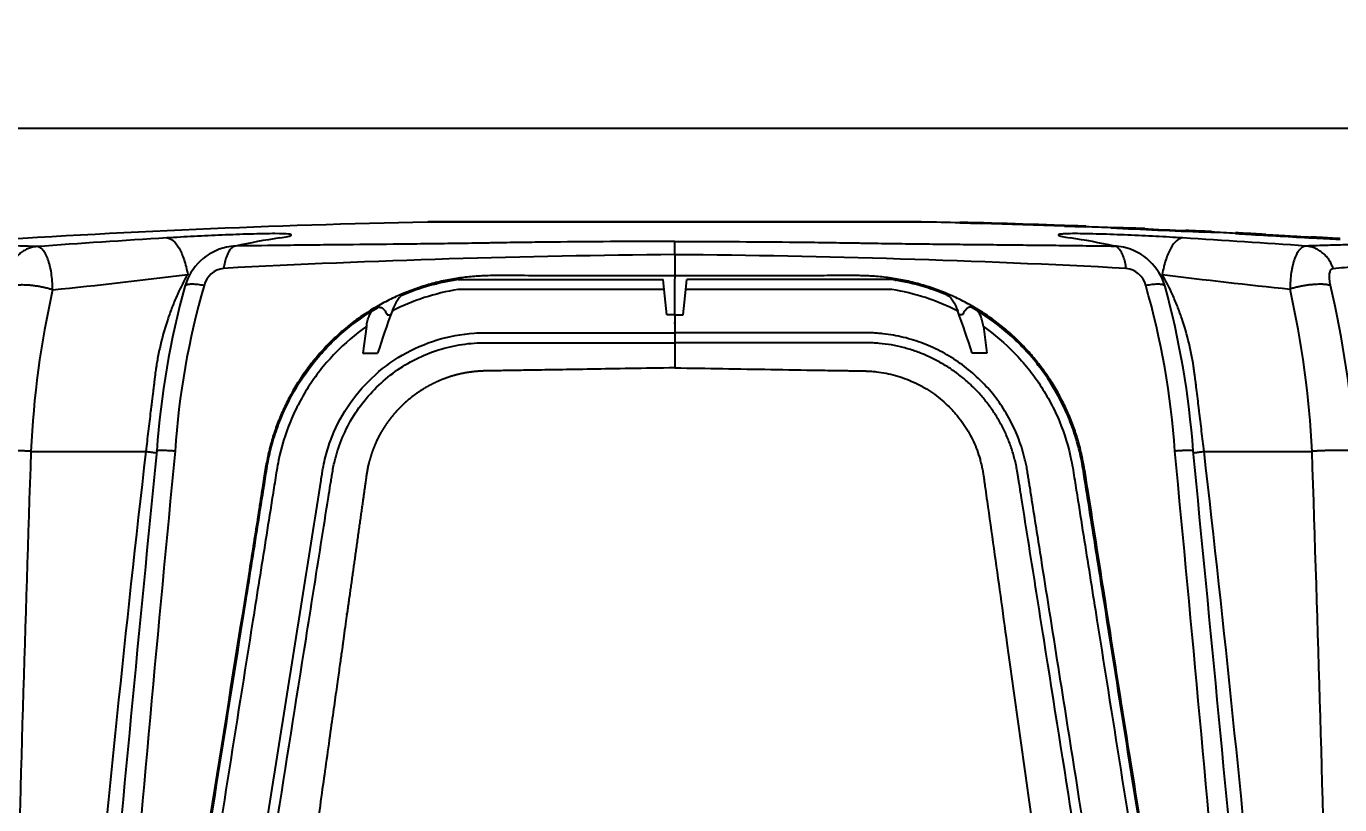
# Model space of a CAD drawing. Header units: millimetres. Extents: x -455371 to 117772, y -78417 to 116564.
# Drawn here: x -53320.3 to -52838, y 66187.9 to 66473.9 of the extents above; entities that cross this region are included whole.
import ezdxf

# ---------------------------------------------------------------- set-up
doc = ezdxf.new("R2010")
doc.units = ezdxf.units.MM
doc.linetypes.add('CENTER2', pattern=[28.575, 19.05, -3.175, 3.175, -3.175])
doc.layers.get('0').update_dxf_attribs({"color": 255})
doc.layers.add('BETON-STOP', color=141, linetype='Continuous')
doc.layers.add('Contorno-Cupolex', color=3, linetype='Continuous')
doc.layers.add('quote', color=5, linetype='Continuous', lineweight=15)
doc.styles.get("Standard").update_dxf_attribs({"font": 'arial.ttf'})
doc.dimstyles.new('scala 1 a 10', dxfattribs={"dimtxt": 15, "dimasz": 25, "dimexe": 0.183, "dimexo": 0.1, "dimgap": 20, "dimtad": 2, "dimdec": 0, "dimlfac": 0.1, "dimzin": 0, "dimdsep": 46, "dimtxsty": 'Standard', "dimblk": 'OBLIQUE', "dimcen": -25, "dimadec": 0, "dimazin": 0, "dimtfac": 1, "dimtdec": 0, "dimtofl": 0, "dimtmove": 0, "dimatfit": 3, "dimfxl": 20, "dimfxlon": 1, "dimtolj": 1, "dimtzin": 0, "dimarcsym": 0})

# ---------------------------------------------------------------- blocks, each defined once
blk = doc.blocks.new('beton stop H50')
at = {"layer": 'BETON-STOP'}
for p, q in [((20134.473, 10076.093), (20134.473, 10076.094)), ((20134.473, 10076.094), (20141.977, 10076.094)), ((20142.015, 10075.728), (20141.977, 10076.094)), ((20142.812, 10075.728), (20142.85, 10076.094)), ((20150.353, 10076.094), (20142.85, 10076.094)), ((20150.353, 10076.093), (20150.353, 10076.094)), ((20133.558, 10075.907), (20133.689, 10075.94)), ((20142.113, 10074.794), (20142.015, 10075.728)), ((20142.713, 10074.794), (20142.812, 10075.728)), ((20151.268, 10075.907), (20151.138, 10075.94)), ((20131.362, 10074.971), (20131.508, 10075.058)), ((20153.465, 10074.971), (20153.319, 10075.058)), ((20131.853, 10074.834), (20131.873, 10074.794)), ((20131.873, 10074.794), (20131.997, 10074.794)), ((20142.413, 10074.794), (20142.113, 10074.794)), ((20142.413, 10074.794), (20142.413, 10074.143)), ((20142.413, 10074.794), (20142.713, 10074.794)), ((20152.954, 10074.794), (20152.83, 10074.794)), ((20152.974, 10074.834), (20152.954, 10074.794)), ((20131.109, 10074.37), (20130.982, 10073.394)), ((20142.413, 10074.143), (20142.413, 10073.777)), ((20153.718, 10074.37), (20153.845, 10073.394)), ((20142.413, 10073.777), (20142.413, 10072.856)), ((20130.982, 10073.394), (20131.518, 10073.394)), ((20153.845, 10073.394), (20153.309, 10073.394))]:
    blk.add_line(p, q, dxfattribs=at)
for centre, radius, start, end in [((20135.663, 10067.938), 8.241, 98.298, 113.0419), ((20149.164, 10067.938), 8.241, 66.9581, 81.702), ((20135.664, 10067.922), 7.893, 98.7362, 117.2644), ((20138.857, 9139.345), 936.388, 89.806774, 90.268745), ((20145.97, 9139.345), 936.388, 89.731255, 90.193226), ((20149.163, 10067.922), 7.893, 62.7356, 81.2638), ((20173.029, 10060.001), 43.618, 159.9744, 162.1193), ((20111.798, 10060.001), 43.618, 17.8807, 20.0256)]:
    blk.add_arc(centre, radius, start, end, dxfattribs=at)
for points in [[(20134.34, 10076.073), (20134.326, 10076.071), (20134.312, 10076.067), (20134.299, 10076.061)], [(20150.487, 10076.073), (20150.501, 10076.071), (20150.515, 10076.067), (20150.528, 10076.061)]]:
    blk.add_open_spline(points, degree=3, dxfattribs=at)
for points, degree, knots in [([(20132.437, 10075.522), (20132.401, 10075.507), (20132.366, 10075.481), (20132.314, 10075.429), (20132.297, 10075.41), (20132.263, 10075.366), (20132.246, 10075.342), (20132.196, 10075.266), (20132.164, 10075.208), (20132.119, 10075.113), (20132.104, 10075.079), (20132.075, 10075.01), (20132.062, 10074.975), (20132.048, 10074.938)], 3, [0, 0, 0, 0, 0.25, 0.25, 0.375, 0.375, 0.5, 0.5, 0.75, 0.75, 0.875, 0.875, 1, 1, 1, 1]), ([(20152.39, 10075.522), (20152.425, 10075.507), (20152.461, 10075.481), (20152.513, 10075.429), (20152.53, 10075.41), (20152.564, 10075.366), (20152.581, 10075.342), (20152.631, 10075.266), (20152.662, 10075.208), (20152.708, 10075.113), (20152.723, 10075.079), (20152.751, 10075.01), (20152.765, 10074.975), (20152.779, 10074.938)], 3, [0, 0, 0, 0, 0.25, 0.25, 0.375, 0.375, 0.5, 0.5, 0.75, 0.75, 0.875, 0.875, 1, 1, 1, 1]), ([(20131.508, 10075.058), (20131.535, 10075.074), (20131.563, 10075.081), (20131.607, 10075.08), (20131.621, 10075.077), (20131.651, 10075.068), (20131.666, 10075.061), (20131.696, 10075.042), (20131.711, 10075.031), (20131.74, 10075.003), (20131.755, 10074.987), (20131.799, 10074.932), (20131.826, 10074.887), (20131.853, 10074.834)], 3, [0, 0, 0, 0, 0.25, 0.25, 0.375, 0.375, 0.5, 0.5, 0.625, 0.625, 0.75, 0.75, 1, 1, 1, 1]), ([(20153.319, 10075.058), (20153.292, 10075.074), (20153.264, 10075.081), (20153.22, 10075.08), (20153.205, 10075.077), (20153.176, 10075.068), (20153.161, 10075.061), (20153.131, 10075.042), (20153.116, 10075.031), (20153.086, 10075.003), (20153.072, 10074.987), (20153.028, 10074.932), (20153, 10074.887), (20152.974, 10074.834)], 3, [0, 0, 0, 0, 0.25, 0.25, 0.375, 0.375, 0.5, 0.5, 0.625, 0.625, 0.75, 0.75, 1, 1, 1, 1]), ([(20120.998, 10028.444), (20122.26, 10036.41), (20123.524, 10044.377), (20125.421, 10056.327), (20126.054, 10060.31), (20126.844, 10065.289), (20127.002, 10066.285), (20127.239, 10067.778), (20127.318, 10068.276), (20127.437, 10069.023), (20127.473, 10069.273), (20127.574, 10069.765), (20127.636, 10070.009), (20127.78, 10070.491), (20127.863, 10070.729), (20128.053, 10071.2), (20128.16, 10071.434), (20128.512, 10072.117), (20128.785, 10072.545), (20129.251, 10073.147), (20129.416, 10073.341), (20129.764, 10073.715), (20129.948, 10073.896), (20130.52, 10074.406), (20130.928, 10074.707), (20131.362, 10074.971)], 3, [0, 0, 0, 0, 0.5, 0.5, 0.75, 0.75, 0.8125, 0.8125, 0.84375, 0.84375, 0.859375, 0.859375, 0.875, 0.875, 0.890625, 0.890625, 0.90625, 0.90625, 0.9375, 0.9375, 0.953125, 0.953125, 0.96875, 0.96875, 1, 1, 1, 1]), ([(20131.109, 10074.37), (20131.119, 10074.444), (20131.132, 10074.513), (20131.164, 10074.64), (20131.182, 10074.699), (20131.225, 10074.804), (20131.249, 10074.849), (20131.302, 10074.923), (20131.331, 10074.952), (20131.362, 10074.971)], 3, [0, 0, 0, 0, 0.25, 0.25, 0.5, 0.5, 0.75, 0.75, 1, 1, 1, 1]), ([(20153.718, 10074.37), (20153.707, 10074.444), (20153.694, 10074.513), (20153.663, 10074.64), (20153.644, 10074.699), (20153.601, 10074.804), (20153.578, 10074.849), (20153.525, 10074.923), (20153.496, 10074.952), (20153.465, 10074.971)], 3, [0, 0, 0, 0, 0.25, 0.25, 0.5, 0.5, 0.75, 0.75, 1, 1, 1, 1]), ([(20163.829, 10028.444), (20162.567, 10036.41), (20161.303, 10044.377), (20159.406, 10056.327), (20158.773, 10060.31), (20157.983, 10065.289), (20157.825, 10066.285), (20157.588, 10067.778), (20157.509, 10068.276), (20157.39, 10069.023), (20157.354, 10069.273), (20157.252, 10069.765), (20157.191, 10070.009), (20157.047, 10070.491), (20156.964, 10070.729), (20156.774, 10071.2), (20156.667, 10071.434), (20156.315, 10072.117), (20156.041, 10072.545), (20155.576, 10073.147), (20155.411, 10073.341), (20155.063, 10073.715), (20154.878, 10073.896), (20154.307, 10074.406), (20153.899, 10074.707), (20153.465, 10074.971)], 3, [0, 0, 0, 0, 0.5, 0.5, 0.75, 0.75, 0.8125, 0.8125, 0.84375, 0.84375, 0.859375, 0.859375, 0.875, 0.875, 0.890625, 0.890625, 0.90625, 0.90625, 0.9375, 0.9375, 0.953125, 0.953125, 0.96875, 0.96875, 1, 1, 1, 1]), ([(20131.109, 10074.37), (20130.7, 10074.083), (20130.319, 10073.759), (20129.792, 10073.215), (20129.624, 10073.025), (20129.31, 10072.633), (20129.163, 10072.431), (20128.889, 10072.013), (20128.762, 10071.798), (20128.527, 10071.355), (20128.419, 10071.126), (20128.13, 10070.426), (20127.987, 10069.95), (20127.861, 10069.345), (20127.839, 10069.224), (20127.799, 10068.98), (20127.78, 10068.858), (20127.722, 10068.491), (20127.683, 10068.247), (20127.567, 10067.515), (20127.49, 10067.026), (20127.257, 10065.561), (20127.102, 10064.584), (20126.327, 10059.7), (20125.706, 10055.793), (20123.846, 10044.072), (20122.606, 10036.258), (20121.368, 10028.444)], 3, [0, 0, 0, 0, 0.03125, 0.03125, 0.046875, 0.046875, 0.0625, 0.0625, 0.078125, 0.078125, 0.09375, 0.09375, 0.125, 0.125, 0.132813, 0.132813, 0.140625, 0.140625, 0.15625, 0.15625, 0.1875, 0.1875, 0.25, 0.25, 0.5, 0.5, 1, 1, 1, 1]), ([(20123.063, 10028.444), (20124.572, 10037.972), (20126.131, 10047.816), (20128.08, 10060.12), (20128.47, 10062.581), (20128.957, 10065.657), (20129.054, 10066.272), (20129.249, 10067.503), (20129.347, 10068.12), (20129.457, 10068.811), (20129.469, 10068.886), (20129.49, 10069.024), (20129.501, 10069.089), (20129.534, 10069.275), (20129.558, 10069.389), (20129.64, 10069.732), (20129.709, 10069.958), (20129.949, 10070.616), (20130.156, 10071.029), (20130.666, 10071.802), (20130.967, 10072.162), (20131.644, 10072.804), (20132.02, 10073.085), (20132.826, 10073.555), (20133.256, 10073.744), (20134.135, 10074.015), (20134.584, 10074.097), (20135.181, 10074.137), (20135.302, 10074.141), (20135.499, 10074.143), (20135.567, 10074.143), (20135.715, 10074.142), (20135.794, 10074.143), (20136.185, 10074.143), (20136.496, 10074.143), (20137.43, 10074.142), (20138.053, 10074.143), (20139.922, 10074.143), (20141.168, 10074.143), (20142.413, 10074.143)], 3, [0, 0, 0, 0, 0.5, 0.5, 0.625, 0.625, 0.65625, 0.65625, 0.6875, 0.6875, 0.691406, 0.691406, 0.695312, 0.695312, 0.703125, 0.703125, 0.71875, 0.71875, 0.75, 0.75, 0.78125, 0.78125, 0.8125, 0.8125, 0.84375, 0.84375, 0.875, 0.875, 0.882812, 0.882812, 0.886719, 0.886719, 0.890625, 0.890625, 0.90625, 0.90625, 0.9375, 0.9375, 1, 1, 1, 1]), ([(20161.764, 10028.444), (20161.715, 10028.75), (20161.667, 10029.057), (20161.41, 10030.674), (20161.202, 10031.991), (20160.573, 10035.96), (20160.151, 10038.63), (20158.875, 10046.685), (20158.014, 10052.119), (20156.938, 10058.911), (20156.723, 10060.269), (20156.293, 10062.986), (20156.078, 10064.344), (20155.755, 10066.382), (20155.648, 10067.061), (20155.513, 10067.91), (20155.486, 10068.08), (20155.446, 10068.335), (20155.432, 10068.42), (20155.412, 10068.548), (20155.405, 10068.59), (20155.392, 10068.675), (20155.385, 10068.718), (20155.372, 10068.802), (20155.365, 10068.843), (20155.356, 10068.903), (20155.353, 10068.922), (20155.347, 10068.96), (20155.344, 10068.979), (20155.335, 10069.034), (20155.329, 10069.07), (20155.317, 10069.14), (20155.311, 10069.175), (20155.292, 10069.276), (20155.278, 10069.341), (20155.257, 10069.437), (20155.25, 10069.469), (20155.234, 10069.532), (20155.227, 10069.563), (20155.186, 10069.721), (20155.15, 10069.846), (20155.07, 10070.092), (20155.026, 10070.214), (20154.884, 10070.572), (20154.775, 10070.803), (20154.528, 10071.248), (20154.39, 10071.463), (20154.087, 10071.875), (20153.922, 10072.073), (20153.568, 10072.446), (20153.378, 10072.621), (20152.979, 10072.946), (20152.769, 10073.096), (20152.441, 10073.3), (20152.329, 10073.365), (20152.103, 10073.486), (20151.987, 10073.543), (20151.638, 10073.704), (20151.399, 10073.795), (20150.915, 10073.947), (20150.67, 10074.007), (20150.293, 10074.073), (20150.165, 10074.091), (20149.972, 10074.112), (20149.907, 10074.118), (20149.776, 10074.128), (20149.71, 10074.133), (20149.575, 10074.139), (20149.505, 10074.141), (20149.415, 10074.142), (20149.396, 10074.142), (20149.36, 10074.143), (20149.341, 10074.143), (20149.285, 10074.143), (20149.247, 10074.143), (20149.168, 10074.143), (20149.127, 10074.143), (20149.042, 10074.143), (20148.999, 10074.143), (20148.869, 10074.143), (20148.783, 10074.143), (20148.351, 10074.143), (20148.008, 10074.143), (20146.977, 10074.142), (20146.289, 10074.143), (20144.914, 10074.143), (20144.226, 10074.143), (20143.164, 10074.143), (20142.788, 10074.143), (20142.413, 10074.143)], 3, [0, 0, 0, 0, 0.016163, 0.016163, 0.085094, 0.085094, 0.222956, 0.222956, 0.498682, 0.498682, 0.567613, 0.567613, 0.636544, 0.636544, 0.67101, 0.67101, 0.679626, 0.679626, 0.683934, 0.683934, 0.686089, 0.686089, 0.688243, 0.688243, 0.690397, 0.690397, 0.691474, 0.691474, 0.692551, 0.692551, 0.694705, 0.694705, 0.696859, 0.696859, 0.701167, 0.701167, 0.703321, 0.703321, 0.705475, 0.705475, 0.714092, 0.714092, 0.722708, 0.722708, 0.739941, 0.739941, 0.757174, 0.757174, 0.774407, 0.774407, 0.79164, 0.79164, 0.808872, 0.808872, 0.817489, 0.817489, 0.826105, 0.826105, 0.843338, 0.843338, 0.860571, 0.860571, 0.869187, 0.869187, 0.873495, 0.873495, 0.877804, 0.877804, 0.882112, 0.882112, 0.883189, 0.883189, 0.884266, 0.884266, 0.88642, 0.88642, 0.888574, 0.888574, 0.890728, 0.890728, 0.895036, 0.895036, 0.912269, 0.912269, 0.946735, 0.946735, 0.981201, 0.981201, 1, 1, 1, 1]), ([(20153.718, 10074.37), (20154.127, 10074.083), (20154.508, 10073.759), (20155.035, 10073.215), (20155.203, 10073.025), (20155.516, 10072.633), (20155.663, 10072.431), (20155.938, 10072.013), (20156.065, 10071.798), (20156.3, 10071.355), (20156.408, 10071.126), (20156.696, 10070.426), (20156.84, 10069.95), (20156.966, 10069.345), (20156.988, 10069.224), (20157.027, 10068.98), (20157.046, 10068.858), (20157.105, 10068.491), (20157.143, 10068.247), (20157.26, 10067.515), (20157.337, 10067.026), (20157.57, 10065.561), (20157.725, 10064.584), (20158.5, 10059.7), (20159.12, 10055.793), (20160.981, 10044.072), (20162.221, 10036.258), (20163.459, 10028.444)], 3, [0, 0, 0, 0, 0.03125, 0.03125, 0.046875, 0.046875, 0.0625, 0.0625, 0.078125, 0.078125, 0.09375, 0.09375, 0.125, 0.125, 0.132813, 0.132813, 0.140625, 0.140625, 0.15625, 0.15625, 0.1875, 0.1875, 0.25, 0.25, 0.5, 0.5, 1, 1, 1, 1]), ([(20123.433, 10028.444), (20124.156, 10033.011), (20125.245, 10039.886), (20126.7, 10049.07), (20127.797, 10055.996), (20128.711, 10061.767), (20129.35, 10065.807), (20129.648, 10067.683), (20129.773, 10068.477), (20129.819, 10068.759), (20129.852, 10068.977), (20129.892, 10069.205), (20129.941, 10069.427), (20129.995, 10069.63), (20130.113, 10070.026), (20130.355, 10070.634), (20130.812, 10071.396), (20131.387, 10072.083), (20132.279, 10072.864), (20133.346, 10073.427), (20134.499, 10073.721), (20135.19, 10073.78), (20135.68, 10073.777), (20136.062, 10073.778), (20136.731, 10073.777), (20137.877, 10073.777), (20139.835, 10073.777), (20141.411, 10073.777), (20142.413, 10073.777)], 3, [0, 0, 0, 0, 0.247753, 0.372985, 0.498218, 0.623451, 0.686067, 0.717375, 0.725202, 0.729131, 0.732712, 0.736995, 0.741519, 0.744877, 0.748234, 0.763673, 0.77975, 0.795578, 0.811398, 0.843021, 0.858859, 0.874812, 0.879946, 0.885054, 0.895272, 0.915707, 0.946359, 1, 1, 1, 1]), ([(20161.394, 10028.444), (20159.943, 10037.602), (20158.493, 10046.761), (20156.675, 10058.235), (20156.308, 10060.55), (20155.759, 10064.022), (20155.575, 10065.179), (20155.301, 10066.916), (20155.209, 10067.494), (20155.094, 10068.218), (20155.071, 10068.362), (20155.037, 10068.579), (20155.025, 10068.652), (20155.011, 10068.743), (20155.008, 10068.761), (20155.002, 10068.797), (20155, 10068.814), (20154.994, 10068.848), (20154.992, 10068.865), (20154.987, 10068.897), (20154.984, 10068.913), (20154.979, 10068.945), (20154.977, 10068.96), (20154.971, 10068.992), (20154.969, 10069.008), (20154.963, 10069.042), (20154.96, 10069.06), (20154.954, 10069.095), (20154.951, 10069.113), (20154.941, 10069.166), (20154.934, 10069.202), (20154.919, 10069.274), (20154.911, 10069.311), (20154.894, 10069.384), (20154.886, 10069.419), (20154.868, 10069.491), (20154.859, 10069.526), (20154.831, 10069.633), (20154.81, 10069.703), (20154.746, 10069.913), (20154.697, 10070.052), (20154.589, 10070.327), (20154.529, 10070.464), (20154.399, 10070.73), (20154.328, 10070.86), (20154.178, 10071.115), (20154.098, 10071.238), (20153.928, 10071.48), (20153.838, 10071.597), (20153.696, 10071.768), (20153.648, 10071.825), (20153.549, 10071.936), (20153.498, 10071.991), (20153.342, 10072.152), (20153.234, 10072.254), (20153.012, 10072.451), (20152.897, 10072.545), (20152.661, 10072.723), (20152.539, 10072.807), (20152.289, 10072.967), (20152.16, 10073.042), (20151.962, 10073.148), (20151.895, 10073.182), (20151.76, 10073.247), (20151.692, 10073.278), (20151.488, 10073.367), (20151.35, 10073.421), (20151.07, 10073.519), (20150.928, 10073.562), (20150.641, 10073.636), (20150.495, 10073.668), (20150.2, 10073.719), (20150.05, 10073.738), (20149.827, 10073.759), (20149.752, 10073.764), (20149.603, 10073.772), (20149.528, 10073.775), (20149.435, 10073.776), (20149.417, 10073.777), (20149.38, 10073.777), (20149.361, 10073.777), (20149.306, 10073.777), (20149.269, 10073.777), (20149.214, 10073.777), (20149.196, 10073.777), (20149.159, 10073.777), (20149.141, 10073.777), (20149.086, 10073.777), (20149.049, 10073.777), (20148.939, 10073.777), (20148.866, 10073.777), (20148.719, 10073.777), (20148.646, 10073.777), (20148.279, 10073.777), (20147.986, 10073.777), (20147.106, 10073.777), (20146.519, 10073.777), (20144.76, 10073.777), (20143.587, 10073.777), (20142.413, 10073.777)], 3, [0, 0, 0, 0, 0.497274, 0.497274, 0.622956, 0.622956, 0.685796, 0.685796, 0.717217, 0.717217, 0.725072, 0.725072, 0.728999, 0.728999, 0.729981, 0.729981, 0.730963, 0.730963, 0.731945, 0.731945, 0.732927, 0.732927, 0.733909, 0.733909, 0.734891, 0.734891, 0.735873, 0.735873, 0.736854, 0.736854, 0.738818, 0.738818, 0.740782, 0.740782, 0.742746, 0.742746, 0.74471, 0.74471, 0.748637, 0.748637, 0.756492, 0.756492, 0.764347, 0.764347, 0.772202, 0.772202, 0.780057, 0.780057, 0.787913, 0.787913, 0.79184, 0.79184, 0.795768, 0.795768, 0.803623, 0.803623, 0.811478, 0.811478, 0.819333, 0.819333, 0.827188, 0.827188, 0.831116, 0.831116, 0.835043, 0.835043, 0.842898, 0.842898, 0.850753, 0.850753, 0.858608, 0.858608, 0.866463, 0.866463, 0.870391, 0.870391, 0.874319, 0.874319, 0.8753, 0.8753, 0.876282, 0.876282, 0.878246, 0.878246, 0.879228, 0.879228, 0.88021, 0.88021, 0.882174, 0.882174, 0.886101, 0.886101, 0.890029, 0.890029, 0.905739, 0.905739, 0.937159, 0.937159, 1, 1, 1, 1]), ([(20142.413, 10072.856), (20135.468, 10072.742), (20135.425, 10072.741), (20135.054, 10072.729), (20134.708, 10072.665), (20134.366, 10072.602), (20134.033, 10072.482), (20133.7, 10072.362), (20133.388, 10072.191), (20133.078, 10072.022), (20132.799, 10071.807), (20132.521, 10071.593), (20132.28, 10071.339), (20132.039, 10071.085), (20131.841, 10070.797), (20131.644, 10070.512), (20131.496, 10070.204), (20131.349, 10069.896), (20131.25, 10069.562), (20131.2, 10069.397), (20131.164, 10069.229), (20131.145, 10069.144), (20131.13, 10069.061), (20131.117, 10068.986), (20131.104, 10068.895), (20131.101, 10068.873), (20131.092, 10068.807), (20131.085, 10068.754), (20131.078, 10068.708), (20131.075, 10068.684), (20131.048, 10068.491), (20131.025, 10068.329), (20130.987, 10068.059), (20130.885, 10067.332), (20130.744, 10066.331), (20130.502, 10064.602), (20130.259, 10062.873), (20130.186, 10062.348), (20129.288, 10055.957), (20128.529, 10050.554), (20127.346, 10042.125), (20125.608, 10029.749), (20125.425, 10028.444)], 2, [0, 0, 0, 0.127885, 0.127885, 0.143871, 0.143871, 0.159857, 0.159857, 0.175842, 0.175842, 0.191828, 0.191828, 0.207814, 0.207814, 0.223799, 0.223799, 0.239785, 0.239785, 0.255771, 0.255771, 0.263764, 0.263764, 0.26776, 0.26776, 0.271757, 0.271757, 0.273755, 0.273755, 0.275753, 0.275753, 0.279749, 0.279749, 0.287742, 0.287742, 0.319714, 0.319714, 0.383656, 0.383656, 0.511542, 0.511542, 0.767313, 0.767313, 1, 1, 1]), ([(20142.413, 10072.856), (20143.587, 10072.836), (20144.76, 10072.817), (20146.519, 10072.788), (20147.106, 10072.779), (20147.986, 10072.764), (20148.279, 10072.76), (20148.646, 10072.754), (20148.719, 10072.753), (20148.865, 10072.75), (20148.938, 10072.749), (20149.048, 10072.747), (20149.085, 10072.746), (20149.141, 10072.745), (20149.159, 10072.745), (20149.197, 10072.745), (20149.215, 10072.744), (20149.27, 10072.744), (20149.306, 10072.743), (20149.356, 10072.742), (20149.372, 10072.742), (20149.403, 10072.741), (20149.419, 10072.74), (20149.496, 10072.737), (20149.556, 10072.734), (20149.677, 10072.725), (20149.737, 10072.719), (20149.918, 10072.699), (20150.037, 10072.681), (20150.269, 10072.636), (20150.383, 10072.609), (20150.609, 10072.546), (20150.72, 10072.509), (20150.941, 10072.428), (20151.05, 10072.382), (20151.212, 10072.308), (20151.266, 10072.282), (20151.372, 10072.227), (20151.425, 10072.199), (20151.581, 10072.112), (20151.682, 10072.05), (20151.877, 10071.92), (20151.972, 10071.851), (20152.156, 10071.706), (20152.245, 10071.63), (20152.418, 10071.471), (20152.501, 10071.389), (20152.621, 10071.259), (20152.66, 10071.215), (20152.737, 10071.126), (20152.774, 10071.08), (20152.883, 10070.943), (20152.952, 10070.849), (20153.081, 10070.657), (20153.142, 10070.559), (20153.254, 10070.359), (20153.307, 10070.256), (20153.403, 10070.047), (20153.447, 10069.94), (20153.527, 10069.724), (20153.563, 10069.614), (20153.61, 10069.448), (20153.625, 10069.392), (20153.645, 10069.308), (20153.652, 10069.28), (20153.664, 10069.224), (20153.67, 10069.196), (20153.682, 10069.139), (20153.687, 10069.111), (20153.698, 10069.055), (20153.702, 10069.027), (20153.709, 10068.986), (20153.711, 10068.972), (20153.715, 10068.944), (20153.717, 10068.93), (20153.722, 10068.902), (20153.724, 10068.887), (20153.728, 10068.859), (20153.73, 10068.844), (20153.734, 10068.815), (20153.736, 10068.799), (20153.74, 10068.767), (20153.742, 10068.75), (20153.747, 10068.716), (20153.75, 10068.698), (20153.755, 10068.662), (20153.757, 10068.644), (20153.77, 10068.552), (20153.781, 10068.48), (20153.811, 10068.262), (20153.831, 10068.118), (20153.933, 10067.394), (20154.015, 10066.814), (20154.258, 10065.076), (20154.421, 10063.917), (20154.909, 10060.439), (20155.235, 10058.121), (20156.841, 10046.683), (20158.121, 10037.563), (20159.402, 10028.444)], 3, [0, 0, 0, 0, 0.063018, 0.063018, 0.094527, 0.094527, 0.110281, 0.110281, 0.11422, 0.11422, 0.118158, 0.118158, 0.120128, 0.120128, 0.121112, 0.121112, 0.122097, 0.122097, 0.124066, 0.124066, 0.125051, 0.125051, 0.126036, 0.126036, 0.129974, 0.129974, 0.133913, 0.133913, 0.14179, 0.14179, 0.149667, 0.149667, 0.157545, 0.157545, 0.165422, 0.165422, 0.16936, 0.16936, 0.173299, 0.173299, 0.181176, 0.181176, 0.189054, 0.189054, 0.196931, 0.196931, 0.204808, 0.204808, 0.208747, 0.208747, 0.212685, 0.212685, 0.220562, 0.220562, 0.22844, 0.22844, 0.236317, 0.236317, 0.244194, 0.244194, 0.252071, 0.252071, 0.25601, 0.25601, 0.257979, 0.257979, 0.259949, 0.259949, 0.261918, 0.261918, 0.263887, 0.263887, 0.264872, 0.264872, 0.265857, 0.265857, 0.266841, 0.266841, 0.267826, 0.267826, 0.268811, 0.268811, 0.269795, 0.269795, 0.27078, 0.27078, 0.271764, 0.271764, 0.275703, 0.275703, 0.28358, 0.28358, 0.315089, 0.315089, 0.378107, 0.378107, 0.504143, 0.504143, 1, 1, 1, 1])]:
    blk.add_open_spline(points, degree=degree, knots=knots, dxfattribs=at)
blk = doc.blocks.new('Cupolex H50 prospetto frontale')
at = {"layer": 'Contorno-Cupolex', "linetype": 'Continuous'}
for p, q in [((19817.527, 10356.944), (19799.38, 10356.944)), ((19817.483, 10356.945), (19799.423, 10356.945)), ((19818.899, 10356.901), (19818.899, 10356.921)), ((19819.678, 10356.901), (19818.899, 10356.921)), ((19819.678, 10356.881), (19818.899, 10356.901)), ((19822.732, 10356.816), (19819.678, 10356.911)), ((19819.678, 10356.909), (19819.678, 10356.901)), ((19819.678, 10356.881), (19819.678, 10356.901)), ((19822.731, 10356.796), (19819.678, 10356.891)), ((19822.731, 10356.796), (19822.732, 10356.816)), ((19822.731, 10356.786), (19822.732, 10356.806)), ((19822.731, 10356.786), (19822.731, 10356.796)), ((19823.509, 10356.758), (19822.731, 10356.786)), ((19822.732, 10356.806), (19822.732, 10356.816)), ((19823.509, 10356.778), (19822.732, 10356.806)), ((19823.509, 10356.758), (19823.509, 10356.778)), ((19824.433, 10356.731), (19824.434, 10356.751)), ((19824.434, 10356.751), (19825.193, 10356.72)), ((19824.563, 10356.748), (19824.593, 10356.746)), ((19825.24, 10356.721), (19824.563, 10356.748)), ((19827.864, 10356.577), (19827.865, 10356.597)), ((19808.453, 10355.747), (19808.453, 10356.23)), ((19828.998, 10356.527), (19828.999, 10356.547)), ((19829.579, 10356.49), (19829.58, 10356.51)), ((19831.983, 10356.354), (19831.984, 10356.374)), ((19832.618, 10356.322), (19832.619, 10356.342)), ((19808.453, 10355.747), (19808.453, 10354.973)), ((19808.453, 10354.973), (19808.453, 10354.873)), ((19808.453, 10353.536), (19808.453, 10354.865)), ((19808.453, 10353.211), (19808.453, 10353.26)), ((19784.849, 10348.536), (19789.062, 10348.536)), ((19827.844, 10348.536), (19831.803, 10348.536))]:
    blk.add_line(p, q, dxfattribs=at)
for centre, radius, start, end in [((19807.901, 9964.537), 392.5, 91.24395, 93.71904), ((19799.423, 10354.945), 2, 90, 91.244), ((19809.006, 9964.537), 392.5, 88.55563, 88.75605), ((19809.006, 9964.537), 392.52, 87.88238, 88.55563), ((19809.006, 9964.537), 392.5, 87.74732, 87.88238), ((19843.768, 10748.464), 392.21, 267.17441, 267.67605), ((19847.448, 10830.308), 474.116, 267.21773, 267.63273), ((19826.862, 10385.617), 28.944, 266.694, 267.4676), ((19817.082, 10156.564), 200.323, 87.54002, 87.66614), ((19840.304, 10672.945), 316.587, 267.33479, 267.62854), ((19828.371, 10395.021), 38.414, 265.9831, 268.7975), ((19809.006, 9964.537), 392.52, 87.20984, 87.34713), ((19828.184, 10358.947), 2.372, 262.2623, 273.5326), ((19815.732, 9928.795), 428.348, 93.46574, 94.1061), ((19798.077, 10329.425), 27.248, 98.6821, 102.1379), ((19818.829, 10329.425), 27.248, 77.8621, 81.3179), ((19800.987, 9925.863), 431.286, 85.93262, 86.53296), ((19809.006, 9964.537), 392.5, 87.08017, 87.20984), ((19832.641, 10408.617), 52.218, 265.999, 266.6381), ((19809.006, 9964.537), 392.52, 86.97173, 87.08017), ((19858.807, 10854.479), 498.847, 266.64102, 266.91754), ((19859.642, 10869.313), 513.683, 266.64501, 266.91355), ((19843.131, 10575.064), 218.968, 266.59207, 267.02097), ((19838.312, 10474.274), 118.089, 266.92744, 267.23586), ((19838.101, 10470.129), 113.919, 266.92179, 267.24152), ((19809.006, 9964.537), 392.52, 86.52019, 86.62859), ((19833.126, 10365.563), 9.255, 266.8537, 268.1726), ((19792.476, 10354.012), 2.065, 102.7824, 163.8897), ((19811.362, 9988.615), 367.144, 90.45392, 93.03635), ((19792.64, 10352.032), 4.042, 94.1383, 98.8367), ((19805.431, 9984.905), 370.854, 86.97657, 89.53316), ((19824.356, 10352.82), 3.249, 80.5911, 86.4356), ((19824.43, 10354.011), 2.065, 16.1144, 77.2136), ((19792.018, 10354.401), 0.849, 97.0097, 165.3876), ((19824.891, 10354.404), 0.846, 14.4584, 83.1443), ((19768.299, 10529.549), 175.945, 275.6576, 277.28055), ((19848.154, 10525.747), 172.117, 262.70845, 264.27855), ((19819.464, 10346.902), 34.653, 167.4005, 177.297), ((19820.933, 10346.278), 31.555, 164.7369, 175.8551), ((19818.885, 10346.631), 28.817, 163.9149, 176.1937), ((19797.375, 10346.517), 29.47, 3.9428, 15.9486), ((19795.973, 10346.278), 31.555, 4.1449, 15.2631), ((19796.964, 10346.844), 34.88, 2.7806, 12.6594), ((19797.031, 10346.293), 36.413, 3.5434, 13.2109), ((21986.743, 10274.32), 2203.144, 178.06953, 179.048351), ((20610.083, 10254.102), 826.433, 173.438636, 176.150335), ((24183.453, 9917.563), 4415.079, 174.397916, 174.905886), ((21948.796, 10141.492), 2168.571, 174.521139, 175.558296), ((17680.539, 10142.564), 2156.097, 4.438876, 5.482034), ((15343.216, 9909.181), 4505.703, 5.098383, 5.596136), ((19006.824, 10254.102), 826.433, 3.849665, 6.561364), ((17451.721, 10268.859), 2381.415, 0.979943, 1.917364)]:
    blk.add_arc(centre, radius, start, end, dxfattribs=at)
at = {"layer": 'Contorno-Cupolex', "linetype": 'CENTER2'}
for centre, radius, start, end in [((19827.356, 10372.743), 16.148, 270.7397, 270.7401), ((19828.371, 10395.021), 38.414, 268.7975, 268.7977)]:
    blk.add_arc(centre, radius, start, end, dxfattribs=at)
at = {"layer": 'Contorno-Cupolex', "linetype": 'Continuous'}
for points, knots in [([(19785.061, 10356.044), (19784.776, 10356.053), (19784.501, 10356.061), (19784.112, 10356.072), (19783.986, 10356.075), (19783.743, 10356.082), (19783.627, 10356.085), (19783.296, 10356.094), (19783.1, 10356.101), (19782.858, 10356.111), (19782.787, 10356.115), (19782.695, 10356.12), (19782.667, 10356.122), (19782.616, 10356.127), (19782.594, 10356.129), (19782.536, 10356.136), (19782.509, 10356.14), (19782.49, 10356.147), (19782.487, 10356.148), (19782.484, 10356.15), (19782.483, 10356.151), (19782.481, 10356.152), (19782.481, 10356.153), (19782.48, 10356.155), (19782.48, 10356.157), (19782.48, 10356.16), (19782.48, 10356.161), (19782.48, 10356.165), (19782.48, 10356.168), (19782.48, 10356.173), (19782.479, 10356.175), (19782.478, 10356.182), (19782.477, 10356.186), (19782.47, 10356.204), (19782.458, 10356.211), (19782.441, 10356.21)], [0, 0, 0, 0, 0.125, 0.125, 0.1875, 0.1875, 0.25, 0.25, 0.375, 0.375, 0.4375, 0.4375, 0.46875, 0.46875, 0.5, 0.5, 0.5625, 0.5625, 0.578125, 0.578125, 0.585938, 0.585938, 0.59375, 0.59375, 0.609375, 0.609375, 0.625, 0.625, 0.65625, 0.65625, 0.6875, 0.6875, 0.75, 0.75, 1, 1, 1, 1]), ([(19793.964, 10356.36), (19794.093, 10356.38), (19794.194, 10356.398), (19794.338, 10356.433), (19794.383, 10356.449), (19794.395, 10356.471), (19794.39, 10356.478), (19794.358, 10356.491), (19794.329, 10356.496), (19794.199, 10356.511), (19794.044, 10356.518), (19793.671, 10356.518), (19793.53, 10356.516), (19793.22, 10356.51), (19793.056, 10356.506), (19792.721, 10356.496), (19792.547, 10356.49), (19792.202, 10356.478), (19792.03, 10356.471), (19791.514, 10356.449), (19791.168, 10356.433), (19790.491, 10356.398), (19790.16, 10356.38), (19789.838, 10356.36)], [0, 0, 0, 0, 0.125, 0.125, 0.25, 0.25, 0.3125, 0.3125, 0.375, 0.375, 0.5, 0.5, 0.5625, 0.5625, 0.625, 0.625, 0.6875, 0.6875, 0.75, 0.75, 0.875, 0.875, 1, 1, 1, 1]), ([(19789.838, 10356.36), (19789.913, 10356.357), (19789.99, 10356.322), (19790.14, 10356.194), (19790.213, 10356.101), (19790.347, 10355.864), (19790.409, 10355.72), (19790.516, 10355.395), (19790.562, 10355.214), (19790.597, 10355.023)], [0, 0, 0, 0, 0.25, 0.25, 0.5, 0.5, 0.75, 0.75, 1, 1, 1, 1]), ([(19808.453, 10356.23), (19807.054, 10356.231), (19805.654, 10356.225), (19803.905, 10356.207), (19803.555, 10356.203), (19802.855, 10356.194), (19802.506, 10356.189), (19802.068, 10356.182), (19801.98, 10356.18), (19801.849, 10356.178), (19801.806, 10356.178), (19801.72, 10356.176), (19801.677, 10356.175), (19801.592, 10356.174), (19801.55, 10356.173), (19801.467, 10356.172), (19801.425, 10356.171), (19801.299, 10356.169), (19801.215, 10356.168), (19800.796, 10356.161), (19800.461, 10356.156), (19799.959, 10356.15), (19799.792, 10356.147), (19799.458, 10356.143), (19799.291, 10356.141), (19798.791, 10356.135), (19798.46, 10356.131), (19797.472, 10356.121), (19796.822, 10356.114), (19795.853, 10356.105), (19795.531, 10356.101), (19794.889, 10356.095), (19794.569, 10356.091), (19793.612, 10356.08), (19792.979, 10356.072), (19792.348, 10356.063)], [0, 0, 0, 0, 0.25, 0.25, 0.3125, 0.3125, 0.375, 0.375, 0.390625, 0.390625, 0.398438, 0.398438, 0.40625, 0.40625, 0.414062, 0.414062, 0.421875, 0.421875, 0.4375, 0.4375, 0.5, 0.5, 0.53125, 0.53125, 0.5625, 0.5625, 0.625, 0.625, 0.75, 0.75, 0.8125, 0.8125, 0.875, 0.875, 1, 1, 1, 1]), ([(19808.453, 10356.23), (19808.803, 10356.23), (19809.503, 10356.23), (19810.902, 10356.225), (19812.302, 10356.215), (19813.701, 10356.199), (19814.488, 10356.187), (19815.012, 10356.179), (19815.353, 10356.173), (19815.943, 10356.164), (19816.783, 10356.151), (19817.785, 10356.139), (19818.778, 10356.128), (19819.596, 10356.119), (19820.246, 10356.113), (19820.894, 10356.106), (19821.7, 10356.098), (19822.671, 10356.087), (19823.624, 10356.076), (19824.255, 10356.067), (19824.558, 10356.063)], [0, 0, 0, 0, 0.063564, 0.127097, 0.254201, 0.31775, 0.381331, 0.397214, 0.41286, 0.44336, 0.504368, 0.565708, 0.627174, 0.688693, 0.719527, 0.750429, 0.81247, 0.874829, 0.93973, 1, 1, 1, 1]), ([(19827.068, 10356.36), (19826.745, 10356.38), (19826.415, 10356.398), (19825.741, 10356.433), (19825.394, 10356.449), (19824.874, 10356.471), (19824.701, 10356.478), (19824.355, 10356.491), (19824.182, 10356.496), (19823.679, 10356.511), (19823.355, 10356.518), (19822.983, 10356.518), (19822.883, 10356.516), (19822.721, 10356.51), (19822.662, 10356.506), (19822.576, 10356.496), (19822.548, 10356.49), (19822.516, 10356.478), (19822.511, 10356.471), (19822.524, 10356.449), (19822.568, 10356.433), (19822.713, 10356.398), (19822.813, 10356.38), (19822.942, 10356.36)], [0, 0, 0, 0, 0.125, 0.125, 0.25, 0.25, 0.3125, 0.3125, 0.375, 0.375, 0.5, 0.5, 0.5625, 0.5625, 0.625, 0.625, 0.6875, 0.6875, 0.75, 0.75, 0.875, 0.875, 1, 1, 1, 1]), ([(19827.068, 10356.36), (19826.993, 10356.357), (19826.916, 10356.322), (19826.766, 10356.194), (19826.693, 10356.101), (19826.559, 10355.864), (19826.497, 10355.72), (19826.39, 10355.395), (19826.345, 10355.214), (19826.31, 10355.023)], [0, 0, 0, 0, 0.25, 0.25, 0.5, 0.5, 0.75, 0.75, 1, 1, 1, 1]), ([(19828.329, 10356.559), (19828.329, 10356.559), (19828.311, 10356.559), (19828.238, 10356.562), (19828.132, 10356.566), (19828.014, 10356.571), (19827.914, 10356.575), (19827.864, 10356.577)], [0.511225, 0.511225, 0.511225, 0.511225, 0.6287278, 0.7504171, 0.8331596, 0.9160507, 1, 1, 1, 1]), ([(19829.58, 10356.51), (19829.52, 10356.513), (19829.464, 10356.517), (19829.388, 10356.521), (19829.364, 10356.523), (19829.33, 10356.525), (19829.319, 10356.526), (19829.303, 10356.527), (19829.298, 10356.527), (19829.29, 10356.528), (19829.287, 10356.528), (19829.282, 10356.528), (19829.279, 10356.528), (19829.241, 10356.531), (19829.209, 10356.533), (19829.166, 10356.536), (19829.153, 10356.536), (19829.134, 10356.538), (19829.128, 10356.538), (19829.119, 10356.539), (19829.116, 10356.539), (19829.112, 10356.539), (19829.111, 10356.539), (19829.108, 10356.539), (19829.106, 10356.54), (19829.032, 10356.545), (19828.999, 10356.547), (19828.999, 10356.547)], [0, 0, 0, 0, 0.125, 0.125, 0.1875, 0.1875, 0.21875, 0.21875, 0.234375, 0.234375, 0.242188, 0.242188, 0.25, 0.25, 0.375, 0.375, 0.4375, 0.4375, 0.46875, 0.46875, 0.484375, 0.484375, 0.492188, 0.492188, 0.5, 0.5, 1, 1, 1, 1]), ([(19830.114, 10356.484), (19830.072, 10356.486), (19830.034, 10356.489), (19829.982, 10356.492), (19829.965, 10356.493), (19829.942, 10356.495), (19829.934, 10356.495), (19829.923, 10356.496), (19829.92, 10356.496), (19829.914, 10356.496), (19829.913, 10356.497), (19829.91, 10356.497), (19829.909, 10356.497), (19829.907, 10356.497), (19829.906, 10356.497), (19829.884, 10356.498), (19829.864, 10356.5), (19829.838, 10356.502), (19829.83, 10356.502), (19829.819, 10356.503), (19829.815, 10356.503), (19829.81, 10356.504), (19829.808, 10356.504), (19829.806, 10356.504), (19829.805, 10356.504), (19829.803, 10356.504), (19829.802, 10356.504), (19829.759, 10356.507), (19829.741, 10356.509), (19829.741, 10356.509)], [0, 0, 0, 0, 0.125, 0.125, 0.1875, 0.1875, 0.21875, 0.21875, 0.234375, 0.234375, 0.242188, 0.242188, 0.246094, 0.246094, 0.25, 0.25, 0.375, 0.375, 0.4375, 0.4375, 0.46875, 0.46875, 0.484375, 0.484375, 0.492188, 0.492188, 0.5, 0.5, 1, 1, 1, 1]), ([(19829.741, 10356.509), (19829.741, 10356.509), (19829.745, 10356.508), (19829.758, 10356.507), (19829.763, 10356.507), (19829.773, 10356.506), (19829.777, 10356.506), (19829.783, 10356.505), (19829.785, 10356.505), (19829.788, 10356.505), (19829.789, 10356.505), (19829.791, 10356.505), (19829.792, 10356.505), (19829.792, 10356.504), (19829.793, 10356.504), (19829.793, 10356.504), (19829.794, 10356.504), (19829.821, 10356.502), (19829.857, 10356.5), (19829.93, 10356.495), (19829.957, 10356.493), (19830.002, 10356.49), (19830.018, 10356.489), (19830.043, 10356.488), (19830.052, 10356.487), (19830.065, 10356.487), (19830.07, 10356.486), (19830.076, 10356.486), (19830.079, 10356.486), (19830.082, 10356.486), (19830.083, 10356.485), (19830.085, 10356.485), (19830.086, 10356.485), (19830.199, 10356.478), (19830.322, 10356.471), (19830.53, 10356.459), (19830.603, 10356.455), (19830.757, 10356.446), (19830.836, 10356.442), (19831.007, 10356.432), (19831.089, 10356.428), (19831.208, 10356.421), (19831.247, 10356.419), (19831.303, 10356.416), (19831.322, 10356.415), (19831.35, 10356.413), (19831.359, 10356.413), (19831.373, 10356.412), (19831.378, 10356.412), (19831.387, 10356.411), (19831.392, 10356.411), (19831.524, 10356.404), (19831.643, 10356.398), (19831.751, 10356.392)], [0, 0, 0, 0, 0.125, 0.125, 0.1875, 0.1875, 0.21875, 0.21875, 0.234375, 0.234375, 0.242188, 0.242188, 0.246094, 0.246094, 0.248047, 0.248047, 0.25, 0.25, 0.375, 0.375, 0.4375, 0.4375, 0.46875, 0.46875, 0.484375, 0.484375, 0.492188, 0.492188, 0.496094, 0.496094, 0.498047, 0.498047, 0.5, 0.5, 0.625, 0.625, 0.6875, 0.6875, 0.75, 0.75, 0.8125, 0.8125, 0.84375, 0.84375, 0.859375, 0.859375, 0.867188, 0.867188, 0.871094, 0.871094, 0.875, 0.875, 1, 1, 1, 1]), ([(19834.151, 10356.23), (19834.135, 10356.231), (19834.123, 10356.225), (19834.116, 10356.207), (19834.115, 10356.203), (19834.113, 10356.194), (19834.112, 10356.189), (19834.113, 10356.182), (19834.113, 10356.18), (19834.113, 10356.178), (19834.113, 10356.178), (19834.113, 10356.176), (19834.113, 10356.175), (19834.112, 10356.174), (19834.112, 10356.173), (19834.111, 10356.172), (19834.11, 10356.171), (19834.107, 10356.169), (19834.104, 10356.168), (19834.087, 10356.161), (19834.061, 10356.156), (19834.005, 10356.15), (19833.983, 10356.147), (19833.934, 10356.143), (19833.907, 10356.141), (19833.817, 10356.135), (19833.747, 10356.131), (19833.511, 10356.121), (19833.319, 10356.114), (19832.994, 10356.105), (19832.879, 10356.101), (19832.641, 10356.095), (19832.516, 10356.091), (19832.131, 10356.08), (19831.859, 10356.072), (19831.577, 10356.063)], [0, 0, 0, 0, 0.25, 0.25, 0.3125, 0.3125, 0.375, 0.375, 0.390625, 0.390625, 0.398438, 0.398438, 0.40625, 0.40625, 0.414062, 0.414062, 0.421875, 0.421875, 0.4375, 0.4375, 0.5, 0.5, 0.53125, 0.53125, 0.5625, 0.5625, 0.625, 0.625, 0.75, 0.75, 0.8125, 0.8125, 0.875, 0.875, 1, 1, 1, 1]), ([(19832.087, 10356.377), (19832.085, 10356.377), (19832.081, 10356.378), (19832.071, 10356.378), (19832.065, 10356.378), (19832.056, 10356.378), (19832.052, 10356.379), (19832.047, 10356.379), (19832.045, 10356.379), (19832.042, 10356.379), (19832.041, 10356.379), (19832.04, 10356.379), (19832.039, 10356.379), (19832.038, 10356.379), (19832.038, 10356.379), (19832.038, 10356.379), (19832.038, 10356.379), (19832.026, 10356.38), (19832.012, 10356.38), (19831.989, 10356.381), (19831.981, 10356.382), (19831.968, 10356.382), (19831.964, 10356.382), (19831.957, 10356.383), (19831.955, 10356.383), (19831.952, 10356.383), (19831.951, 10356.383), (19831.949, 10356.383), (19831.948, 10356.383), (19831.947, 10356.383), (19831.947, 10356.383), (19831.894, 10356.385), (19831.829, 10356.389), (19831.751, 10356.393)], [0.5500004, 0.5500004, 0.5500004, 0.5500004, 0.625, 0.625, 0.6875, 0.6875, 0.71875, 0.71875, 0.734375, 0.734375, 0.7421875, 0.7421875, 0.7460938, 0.7460938, 0.7480469, 0.7480469, 0.75, 0.75, 0.8125, 0.8125, 0.84375, 0.84375, 0.859375, 0.859375, 0.8671875, 0.8671875, 0.8710938, 0.8710938, 0.8730469, 0.8730469, 0.875, 0.875, 1, 1, 1, 1]), ([(19831.751, 10356.392), (19831.79, 10356.39), (19831.826, 10356.388), (19831.875, 10356.386), (19831.89, 10356.385), (19831.912, 10356.384), (19831.919, 10356.384), (19831.93, 10356.384), (19831.933, 10356.383), (19831.938, 10356.383), (19831.94, 10356.383), (19831.942, 10356.383), (19831.943, 10356.383), (19831.945, 10356.383), (19831.946, 10356.383), (19831.965, 10356.382), (19831.982, 10356.381), (19832.005, 10356.38), (19832.012, 10356.38), (19832.022, 10356.38), (19832.025, 10356.379), (19832.03, 10356.379), (19832.032, 10356.379), (19832.034, 10356.379), (19832.035, 10356.379), (19832.036, 10356.379), (19832.036, 10356.379), (19832.037, 10356.379), (19832.037, 10356.379), (19832.053, 10356.378), (19832.066, 10356.378), (19832.084, 10356.377), (19832.089, 10356.377), (19832.089, 10356.377)], [0, 0, 0, 0, 0.0625, 0.0625, 0.09375, 0.09375, 0.109375, 0.109375, 0.1171875, 0.1171875, 0.1210938, 0.1210938, 0.1230469, 0.1230469, 0.125, 0.125, 0.1875, 0.1875, 0.21875, 0.21875, 0.234375, 0.234375, 0.2421875, 0.2421875, 0.2460938, 0.2460938, 0.2480469, 0.2480469, 0.25, 0.25, 0.375, 0.375, 0.4951448, 0.4951448, 0.4951448, 0.4951448]), ([(19832.832, 10356.333), (19832.832, 10356.333), (19832.832, 10356.333), (19832.831, 10356.333), (19832.831, 10356.333), (19832.831, 10356.333), (19832.831, 10356.333), (19832.828, 10356.333), (19832.823, 10356.333), (19832.81, 10356.334), (19832.805, 10356.334), (19832.796, 10356.334), (19832.793, 10356.334), (19832.789, 10356.334), (19832.787, 10356.335), (19832.784, 10356.335), (19832.784, 10356.335), (19832.782, 10356.335), (19832.782, 10356.335), (19832.781, 10356.335), (19832.781, 10356.335), (19832.744, 10356.336), (19832.689, 10356.339), (19832.619, 10356.342)], [0.4427245, 0.4427245, 0.4427245, 0.4427245, 0.46875, 0.46875, 0.484375, 0.484375, 0.5, 0.5, 0.625, 0.625, 0.6875, 0.6875, 0.71875, 0.71875, 0.734375, 0.734375, 0.7421875, 0.7421875, 0.7460938, 0.7460938, 0.75, 0.75, 1, 1, 1, 1]), ([(19785.645, 10354.461), (19785.644, 10354.565), (19785.64, 10354.671), (19785.625, 10354.874), (19785.614, 10354.973), (19785.585, 10355.163), (19785.568, 10355.254), (19785.536, 10355.383), (19785.525, 10355.424), (19785.501, 10355.504), (19785.489, 10355.542), (19785.449, 10355.65), (19785.42, 10355.715), (19785.374, 10355.8), (19785.357, 10355.827), (19785.324, 10355.875), (19785.307, 10355.898), (19785.253, 10355.957), (19785.216, 10355.988), (19785.14, 10356.03), (19785.101, 10356.042), (19785.061, 10356.044)], [0, 0, 0, 0, 0.125, 0.125, 0.25, 0.25, 0.375, 0.375, 0.4375, 0.4375, 0.5, 0.5, 0.625, 0.625, 0.6875, 0.6875, 0.75, 0.75, 0.875, 0.875, 1, 1, 1, 1]), ([(19831.577, 10356.063), (19831.537, 10356.061), (19831.498, 10356.049), (19831.422, 10356.007), (19831.385, 10355.977), (19831.332, 10355.917), (19831.315, 10355.895), (19831.282, 10355.846), (19831.265, 10355.82), (19831.219, 10355.735), (19831.19, 10355.67), (19831.138, 10355.527), (19831.114, 10355.448), (19831.083, 10355.319), (19831.073, 10355.275), (19831.056, 10355.184), (19831.048, 10355.138), (19831.012, 10354.901), (19830.997, 10354.697), (19830.996, 10354.488)], [0, 0, 0, 0, 0.125, 0.125, 0.25, 0.25, 0.3125, 0.3125, 0.375, 0.375, 0.5, 0.5, 0.625, 0.625, 0.6875, 0.6875, 0.75, 0.75, 1, 1, 1, 1]), ([(19832.575, 10355.243), (19832.856, 10355.269), (19833.125, 10355.296), (19833.505, 10355.338), (19833.627, 10355.352), (19833.861, 10355.381), (19833.972, 10355.396), (19834.288, 10355.44), (19834.473, 10355.47), (19834.698, 10355.513), (19834.763, 10355.526), (19834.847, 10355.546), (19834.872, 10355.553), (19834.916, 10355.565), (19834.935, 10355.571), (19834.985, 10355.589), (19835.006, 10355.599), (19835.017, 10355.611), (19835.019, 10355.614), (19835.02, 10355.617), (19835.02, 10355.618), (19835.02, 10355.621), (19835.019, 10355.622), (19835.019, 10355.624), (19835.018, 10355.625), (19835.017, 10355.627), (19835.016, 10355.628), (19835.014, 10355.632), (19835.013, 10355.634), (19835.006, 10355.645), (19835.001, 10355.653), (19834.995, 10355.663), (19834.994, 10355.665), (19834.993, 10355.667)], [0, 0, 0, 0, 0.125, 0.125, 0.1875, 0.1875, 0.25, 0.25, 0.375, 0.375, 0.4375, 0.4375, 0.46875, 0.46875, 0.5, 0.5, 0.5625, 0.5625, 0.578125, 0.578125, 0.5859375, 0.5859375, 0.59375, 0.59375, 0.6015625, 0.6015625, 0.609375, 0.609375, 0.625, 0.625, 0.6875, 0.6875, 0.7028566, 0.7028566, 0.7028566, 0.7028566]), ([(19832.48, 10354.615), (19832.463, 10354.693), (19832.451, 10354.77), (19832.443, 10354.861), (19832.442, 10354.879), (19832.441, 10354.914), (19832.44, 10354.932), (19832.44, 10354.982), (19832.442, 10355.014), (19832.449, 10355.072), (19832.455, 10355.099), (19832.465, 10355.135), (19832.47, 10355.146), (19832.479, 10355.167), (19832.484, 10355.177), (19832.5, 10355.203), (19832.513, 10355.216), (19832.541, 10355.236), (19832.557, 10355.242), (19832.575, 10355.243)], [0, 0, 0, 0, 0.25, 0.25, 0.3125, 0.3125, 0.375, 0.375, 0.5, 0.5, 0.625, 0.625, 0.6875, 0.6875, 0.75, 0.75, 0.875, 0.875, 1, 1, 1, 1]), ([(19808.453, 10354.973), (19807.335, 10354.973), (19805.78, 10354.977), (19803.661, 10354.965), (19802.37, 10354.988), (19801.563, 10354.98), (19800.975, 10354.945), (19800.433, 10354.879), (19799.894, 10354.776), (19799.353, 10354.634), (19798.819, 10354.456), (19798.296, 10354.242), (19797.787, 10353.994), (19797.297, 10353.712), (19796.828, 10353.399), (19796.383, 10353.056), (19795.966, 10352.686), (19795.575, 10352.289), (19795.209, 10351.864), (19794.869, 10351.413), (19794.558, 10350.937), (19794.279, 10350.441), (19794.034, 10349.93), (19793.827, 10349.409), (19793.658, 10348.882), (19793.528, 10348.346), (19793.418, 10347.763), (19793.309, 10347.038), (19793.123, 10345.833), (19791.098, 10333.181), (19789.338, 10322.003), (19787.346, 10309.436)], [0, 0, 0, 0, 0.0510293, 0.0847875, 0.1046011, 0.1160674, 0.1253169, 0.1341556, 0.1434668, 0.1528243, 0.162242, 0.1717013, 0.1811806, 0.1906513, 0.2000885, 0.2094717, 0.2188014, 0.2280621, 0.2374438, 0.2469161, 0.2564407, 0.2659728, 0.2754575, 0.2848543, 0.2941284, 0.3032084, 0.3125696, 0.3238664, 0.3400154, 0.3738286, 0.9657826, 0.9657826, 0.9657826, 0.9657826]), ([(19790.597, 10355.023), (19790.461, 10354.788), (19790.336, 10354.543), (19790.157, 10354.148), (19790.097, 10354.005), (19789.983, 10353.714), (19789.929, 10353.566), (19789.776, 10353.114), (19789.687, 10352.803), (19789.573, 10352.328), (19789.538, 10352.168), (19789.491, 10351.926), (19789.477, 10351.845), (19789.457, 10351.723), (19789.45, 10351.682), (19789.441, 10351.62), (19789.438, 10351.6), (19789.432, 10351.558), (19789.429, 10351.538), (19789.42, 10351.477), (19789.415, 10351.439), (19789.408, 10351.382), (19789.405, 10351.364), (19789.401, 10351.328), (19789.399, 10351.311), (19789.392, 10351.26), (19789.388, 10351.227), (19789.383, 10351.188), (19789.382, 10351.18), (19789.38, 10351.165), (19789.38, 10351.158), (19789.377, 10351.135), (19789.375, 10351.12), (19789.366, 10351.045), (19789.358, 10350.984), (19789.343, 10350.862), (19789.335, 10350.801), (19789.313, 10350.618), (19789.298, 10350.495), (19789.275, 10350.312), (19789.268, 10350.25), (19789.253, 10350.128), (19789.245, 10350.067), (19789.223, 10349.883), (19789.208, 10349.761), (19789.179, 10349.517), (19789.164, 10349.394), (19789.121, 10349.027), (19789.092, 10348.782), (19789.062, 10348.536)], [0, 0, 0, 0, 0.115376, 0.115376, 0.178563, 0.178563, 0.241751, 0.241751, 0.368126, 0.368126, 0.431313, 0.431313, 0.462907, 0.462907, 0.478704, 0.478704, 0.486602, 0.486602, 0.4945, 0.4945, 0.510297, 0.510297, 0.518196, 0.518196, 0.526094, 0.526094, 0.541891, 0.541891, 0.54584, 0.54584, 0.549789, 0.549789, 0.557688, 0.557688, 0.589282, 0.589282, 0.620875, 0.620875, 0.684063, 0.684063, 0.715657, 0.715657, 0.74725, 0.74725, 0.810438, 0.810438, 0.873625, 0.873625, 1, 1, 1, 1]), ([(19829.56, 10309.436), (19828.841, 10313.972), (19827.594, 10321.83), (19825.734, 10333.592), (19824.389, 10341.966), (19823.692, 10346.483), (19823.437, 10348.065), (19823.31, 10348.647), (19823.162, 10349.164), (19822.979, 10349.673), (19822.756, 10350.182), (19822.497, 10350.681), (19822.204, 10351.166), (19821.877, 10351.632), (19821.521, 10352.076), (19821.137, 10352.493), (19820.731, 10352.879), (19820.301, 10353.233), (19819.85, 10353.557), (19819.375, 10353.852), (19818.877, 10354.117), (19818.361, 10354.35), (19817.83, 10354.547), (19817.287, 10354.709), (19816.736, 10354.833), (19816.181, 10354.92), (19815.621, 10354.967), (19815.022, 10354.986), (19814.301, 10354.981), (19813.298, 10354.97), (19811.298, 10354.976), (19809.769, 10354.973), (19808.453, 10354.973)], [0.0346052, 0.0346052, 0.0346052, 0.0346052, 0.252944, 0.4635811, 0.6215589, 0.6807973, 0.6929135, 0.7020034, 0.7106893, 0.7198857, 0.7291684, 0.738574, 0.7480665, 0.7576057, 0.7671434, 0.7766274, 0.7860191, 0.7952904, 0.8045432, 0.8139153, 0.8233486, 0.8328229, 0.8423162, 0.8518, 0.8612522, 0.8706553, 0.8799709, 0.8894567, 0.9007573, 0.9161316, 0.9399469, 1, 1, 1, 1]), ([(19827.844, 10348.536), (19827.815, 10348.782), (19827.786, 10349.027), (19827.742, 10349.394), (19827.728, 10349.517), (19827.698, 10349.761), (19827.683, 10349.883), (19827.661, 10350.067), (19827.654, 10350.128), (19827.639, 10350.25), (19827.631, 10350.312), (19827.609, 10350.495), (19827.594, 10350.618), (19827.571, 10350.801), (19827.563, 10350.862), (19827.548, 10350.984), (19827.541, 10351.045), (19827.531, 10351.12), (19827.529, 10351.135), (19827.527, 10351.158), (19827.526, 10351.165), (19827.524, 10351.18), (19827.523, 10351.188), (19827.518, 10351.227), (19827.514, 10351.26), (19827.508, 10351.311), (19827.505, 10351.328), (19827.501, 10351.364), (19827.498, 10351.382), (19827.491, 10351.439), (19827.486, 10351.477), (19827.477, 10351.538), (19827.475, 10351.558), (19827.469, 10351.6), (19827.465, 10351.62), (19827.456, 10351.682), (19827.449, 10351.723), (19827.429, 10351.845), (19827.415, 10351.926), (19827.368, 10352.168), (19827.334, 10352.328), (19827.22, 10352.803), (19827.13, 10353.114), (19826.977, 10353.566), (19826.923, 10353.714), (19826.809, 10354.005), (19826.749, 10354.148), (19826.57, 10354.543), (19826.445, 10354.788), (19826.31, 10355.023)], [0, 0, 0, 0, 0.126375, 0.126375, 0.189562, 0.189562, 0.25275, 0.25275, 0.284343, 0.284343, 0.315937, 0.315937, 0.379125, 0.379125, 0.410718, 0.410718, 0.442312, 0.442312, 0.45021, 0.45021, 0.45416, 0.45416, 0.458109, 0.458109, 0.473906, 0.473906, 0.481804, 0.481804, 0.489703, 0.489703, 0.505499, 0.505499, 0.513398, 0.513398, 0.521296, 0.521296, 0.537093, 0.537093, 0.568687, 0.568687, 0.631874, 0.631874, 0.758249, 0.758249, 0.821437, 0.821437, 0.884624, 0.884624, 1, 1, 1, 1]), ([(19827.445, 10348.559), (19827.445, 10348.559), (19827.445, 10348.559), (19827.441, 10348.563), (19827.432, 10348.565), (19827.401, 10348.569), (19827.378, 10348.57), (19827.321, 10348.57), (19827.286, 10348.57), (19827.205, 10348.568), (19827.16, 10348.566), (19827.06, 10348.562), (19827.007, 10348.559), (19826.894, 10348.552), (19826.835, 10348.548), (19826.775, 10348.544)], [0.2340391, 0.2340391, 0.2340391, 0.2340391, 0.25, 0.25, 0.375, 0.375, 0.5, 0.5, 0.625, 0.625, 0.75, 0.75, 0.875, 0.875, 1, 1, 1, 1])]:
    blk.add_open_spline(points, degree=3, knots=knots, dxfattribs=at)
blk.add_open_spline([(19832.089, 10356.377), (19832.089, 10356.377), (19832.089, 10356.377), (19832.089, 10356.377)], degree=3, dxfattribs=at)
for points, weights in [([(19785.061, 10356.044), (19784.319, 10355.987), (19784.063, 10355.221)], [1, 0.837824847317, 1]), ([(19792.348, 10356.063), (19792.018, 10356.007), (19791.914, 10355.243)], [1, 0.838288024156, 1]), ([(19824.992, 10355.243), (19824.888, 10356.007), (19824.558, 10356.063)], [1, 0.838288024156, 1]), ([(19832.575, 10355.243), (19832.318, 10356.007), (19831.577, 10356.063)], [1, 0.838288024156, 1]), ([(19785.645, 10354.461), (19784.66, 10354.75), (19784.16, 10354.59)], [1, 0.774238593566, 1]), ([(19791.196, 10354.615), (19790.543, 10354.732), (19790.492, 10354.585)], [1, 0.863641637313, 1]), ([(19826.414, 10354.585), (19826.363, 10354.732), (19825.71, 10354.615)], [1, 0.863641637313, 1]), ([(19832.48, 10354.615), (19831.981, 10354.779), (19830.996, 10354.488)], [1, 0.77386842912, 1]), ([(19784.849, 10348.536), (19783.826, 10348.607), (19783.277, 10348.543)], [1, 0.79087233888, 1]), ([(19789.062, 10348.536), (19789.254, 10348.507), (19789.454, 10348.484)], [1, 0.98841600568, 1]), ([(19790.132, 10348.544), (19789.473, 10348.59), (19789.461, 10348.559)], [1, 0.873180041947, 1]), ([(19827.452, 10348.484), (19827.652, 10348.507), (19827.844, 10348.536)], [1, 0.988416842794, 1]), ([(19833.374, 10348.544), (19832.825, 10348.608), (19831.803, 10348.536)], [1, 0.790857145009, 1])]:
    blk.add_rational_spline(points, weights, degree=2, dxfattribs=at)
blk = doc.blocks.new('_Oblique')
at = {"color": 0, "linetype": 'ByBlock', "lineweight": -2}
blk.add_line((-0.5, -0.5), (0.5, 0.5), dxfattribs=at)
blk = doc.blocks.new('*D2234')
at = {"layer": 'Defpoints', "color": 0, "transparency": 16777216}
for p in [(-52245.6, 66436.51), (-53360.65, 65903.48), (-52245.6, 65903.73)]:
    blk.add_point(p, dxfattribs=at)
at = {"layer": 'quote', "color": 0, "lineweight": -2, "transparency": 16777216}
for p, q in [((-53360.65, 66416.51), (-53360.65, 66436.69)), ((-53360.65, 66436.51), (-52245.6, 66436.51)), ((-52245.6, 66416.51), (-52245.6, 66436.69))]:
    blk.add_line(p, q, dxfattribs=at)
at = {"layer": 'quote', "color": 0, "lineweight": -2, "transparency": 16777216, "xscale": 25, "yscale": 25, "zscale": 25, "rotation": 180}
blk.add_blockref('_Oblique', (-53360.65, 66436.51), dxfattribs=at)
at = {"layer": 'quote', "color": 0, "lineweight": -2, "transparency": 16777216, "xscale": 25, "yscale": 25, "zscale": 25}
blk.add_blockref('_Oblique', (-52245.6, 66436.51), dxfattribs=at)
at = {"layer": 'quote', "color": 0, "transparency": 16777216, "insert": (-52803.12, 66464.04), "char_height": 15, "attachment_point": 5}
blk.add_mtext('\\A1;112', dxfattribs=at)

msp = doc.modelspace()

# ---------------------------------------------------------------- block references
at = {"xscale": 10.01836209701863, "yscale": 10.01836209701863, "zscale": 10.01836209701863}
for name, p in [('Cupolex H50 prospetto frontale', (-251530.39, -37357.64)), ('beton stop H50', (-254876.13, -34565.1))]:
    msp.add_blockref(name, p, dxfattribs=at)

# ---------------------------------------------------------------- dimensions: what is measured, and where the dimension line sits
at = {"layer": 'quote'}
dim = msp.add_linear_dim(base=(-52245.6, 66436.51), p1=(-53360.65, 65903.48), p2=(-52245.6, 65903.73), dimstyle='scala 1 a 10', dxfattribs=at)
dim.commit()
dim.dimension.update_dxf_attribs({"geometry": '*D2234', "text_midpoint": (-52803.12, 66464.04)})

doc.saveas('drawing.dxf')
